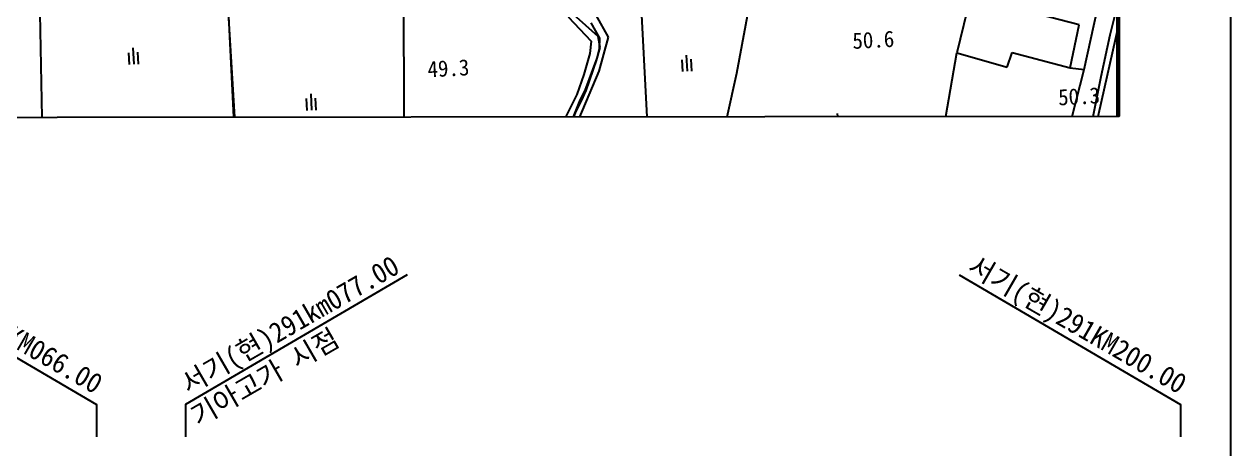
# Model space of a CAD drawing. Header units: millimetres. Extents: x 5990 to 6786, y 1103 to 1810.
# Drawn here: x 6636.7 to 6785.9, y 1363.4 to 1415.9 of the extents above; entities that cross this region are included whole.
import ezdxf
from ezdxf.enums import TextEntityAlignment as Align
from ezdxf.xclip import XClip

# ---------------------------------------------------------------- set-up
doc = ezdxf.new("R2010")
doc.units = ezdxf.units.MM
doc.header["$LTSCALE"] = 10
doc.header["$MEASUREMENT"] = 0
doc.header["$XCLIPFRAME"] = 2
doc.linetypes.add('A-CENTR01', pattern=[2, 1.25, -0.25, 0.25, -0.25])
for name, color, linetype in [('TN-MACL', 6, 'A-CENTR01'), ('TZ-BASE', 253, 'Continuous'), ('TZ-LEAL', 1, 'Continuous'), ('TZ-LEAT', 3, 'Continuous')]:
    doc.layers.add(name, color=color, linetype=linetype)
doc.layers.add('TX-PAPR', color=2, linetype='Continuous', plot=False)
doc.styles.add('GUL', font='GulimChe.ttf')
doc.styles.get("Standard").update_dxf_attribs({"font": 'GulimChe.ttf'})

# ---------------------------------------------------------------- blocks, each defined once
blk = doc.blocks.new('JD-FGJFJFJ5DFH')
at = {"layer": 'TZ-BASE'}
for p, q in [((630.32, 140.02), (648.92, -209.84)), ((566.12, -31.06, 10.61), (567.44, -101.76, 10.61)), ((589.01, -45.29, 10.75), (592.3, -100.9, 10.75)), ((589.16, -45.69, 10.36), (592.03, -101.56, 10.36)), ((611.87, -100.44, 10.81), (611.59, -44.78, 10.81)), ((652.85, -69.01, 11.4), (656.39, -49.64, 11.4)), ((681.71, -59.51, 14.82), (680.02, -66.48, 14.82)), ((695.76, -68.54, 14.26), (697.42, -61.04, 14.26)), ((699, -64.26, 12.51), (700.02, -60.13, 12.51)), ((632.01, -62.01, 10.66), (634.84, -65.02, 10.66)), ((635.7, -64.48, 11.36), (632.67, -61.74, 11.36)), ((635.41, -61.8, 11.69), (636.92, -64.54, 11.69)), ((695.16, -63.01, 14.82), (687.98, -61.17, 14.82)), ((634.79, -62.78, 11.36), (635.85, -64.65, 11.36)), ((694.04, -68.33, 14.82), (695.16, -63.01, 14.82)), ((697.57, -74, 13.12), (700.02, -63.19, 13.12)), ((634.84, -65.02, 10.66), (634.66, -66.56, 10.66)), ((635.96, -65.81, 11.36), (635.7, -64.48, 11.36)), ((636.92, -64.54, 11.69), (635.78, -68.73, 11.69)), ((635.85, -64.65, 11.36), (635.84, -65.99, 11.36)), ((697.88, -69.4, 12.51), (699, -64.26, 12.51)), ((577.64, -66.47, 13.41), (577.72, -67.92, 13.41)), ((578.2, -65.88, 13.41), (578.31, -67.89, 13.41)), ((578.87, -67.88, 13.41), (578.79, -66.41, 13.41)), ((634.66, -66.56, 10.66), (633.92, -69.16, 10.66)), ((635.84, -65.99, 11.36), (635.51, -67.31, 11.36)), ((635.59, -67.13, 11.36), (635.96, -65.81, 11.36)), ((646.59, -66.75, 13.41), (646.7, -68.76, 13.41)), ((678.23, -77.04, 13.05), (680.02, -66.48, 13.05)), ((680.02, -66.48, 14.82), (686.27, -68.26, 14.82)), ((686.27, -68.26, 14.82), (686.88, -66.43, 14.82)), ((686.88, -66.43, 14.82), (694.04, -68.33, 14.82)), ((634.08, -71.13, 11.36), (635.59, -67.13, 11.36)), ((635.51, -67.31, 11.36), (634.17, -71.16, 11.36)), ((646.04, -67.35, 13.41), (646.11, -68.79, 13.41)), ((647.27, -68.75, 13.41), (647.19, -67.28, 13.41)), ((693.22, -78.61, 12.78), (695.76, -68.54, 12.78)), ((694.04, -68.33, 14.26), (695.76, -68.54, 14.26)), ((633.92, -69.16, 10.66), (633.08, -71.63, 10.66)), ((635.78, -68.73, 11.69), (633.78, -73.52, 11.69)), ((647.88, -90.98, 11.4), (652.85, -69.01, 11.4)), ((696.74, -75.17, 12.51), (697.88, -69.4, 12.51)), ((600.17, -71.56, 13.41), (600.28, -73.57, 13.41)), ((633.48, -72.33, 11.36), (634.08, -71.13, 11.36)), ((634.17, -71.16, 11.36), (633.62, -72.41, 11.36)), ((599.61, -72.15, 13.41), (599.69, -73.6, 13.41)), ((600.84, -73.56, 13.41), (600.76, -72.09, 13.41)), ((630.36, -80.1, 11.36), (633.48, -72.33, 11.36)), ((633.08, -71.63, 10.66), (631.72, -74.36, 10.66)), ((633.62, -72.41, 11.36), (632.98, -73.62, 11.36)), ((631.72, -74.36, 10.66), (630.23, -77.19, 10.66)), ((633.78, -73.52, 11.69), (631.54, -78.91, 11.69)), ((632.98, -73.62, 11.36), (632.47, -74.9, 11.36)), ((665.25, -73.98, 13.41), (665.35, -75.99, 13.41)), ((692.8, -97.71, 13.12), (697.57, -74, 13.12))]:
    blk.add_line(p, q, dxfattribs=at)
at = {"layer": 'TZ-BASE', "style": 'GUL'}
for s, p in [('50.6', (667.18, -66, 11.44)), ('49.3', (614.66, -69.52, 11.44)), ('50.3', (692.61, -72.99, 11.44))]:
    blk.add_text(s, height=2, rotation=3.0433, dxfattribs=at).set_placement(p)

msp = doc.modelspace()

# ---------------------------------------------------------------- linework, layer by layer
at = {"layer": 'TN-MACL', "const_width": 0.5}
msp.add_lwpolyline([(6771.91, 1554.51), (6771.96, 1404.51)], dxfattribs=at)
at = {"layer": 'TX-PAPR'}
for points in [[(5989.89, 1103.05), (6785.89, 1103.05), (6785.89, 1619.05), (5989.89, 1619.05)], [(6071.91, 1553.85), (6771.91, 1554.51), (6772.05, 1404.51), (6072.05, 1403.85)]]:
    msp.add_lwpolyline(points, close=True, dxfattribs=at)
at = {"layer": 'TZ-LEAL'}
for points in [[(6618.3, 1384.9), (6645.68, 1368.87), (6645.68, 1364.87)], [(6684.07, 1384.9), (6656.68, 1368.87), (6656.68, 1364.87)], [(6752.3, 1384.9), (6779.68, 1368.87), (6779.68, 1364.87)]]:
    msp.add_lwpolyline(points, dxfattribs=at)

# ---------------------------------------------------------------- block references
at = {"layer": 'TZ-BASE'}
ref = msp.add_blockref('JD-FGJFJFJ5DFH', (6071.98, 1478.85), dxfattribs=at)
XClip(ref).set_block_clipping_path([(-0.0707419771, 74.9999666371), (699.9289466048, 75.6602251417), (700.0704306207, -74.3397081325), (0.070741977, -74.9999665854)])

# ---------------------------------------------------------------- texts
at = {"layer": 'TZ-LEAT'}
for s, rotation, p in [('서기(현)291km077.00', 30, (6670.18, 1377.66)), ('서기(현)291KM066.00', 330, (6632.29, 1377.7)), ('서기(현)291KM200.00', 330, (6766.29, 1377.7))]:
    msp.add_text(s, height=2.5, rotation=rotation, dxfattribs=at).set_placement(p, align=Align.CENTER)
msp.add_text('기아고가 시점', height=2.5, rotation=30, dxfattribs=at).set_placement((6658.23, 1366.07))

doc.saveas('drawing.dxf')
